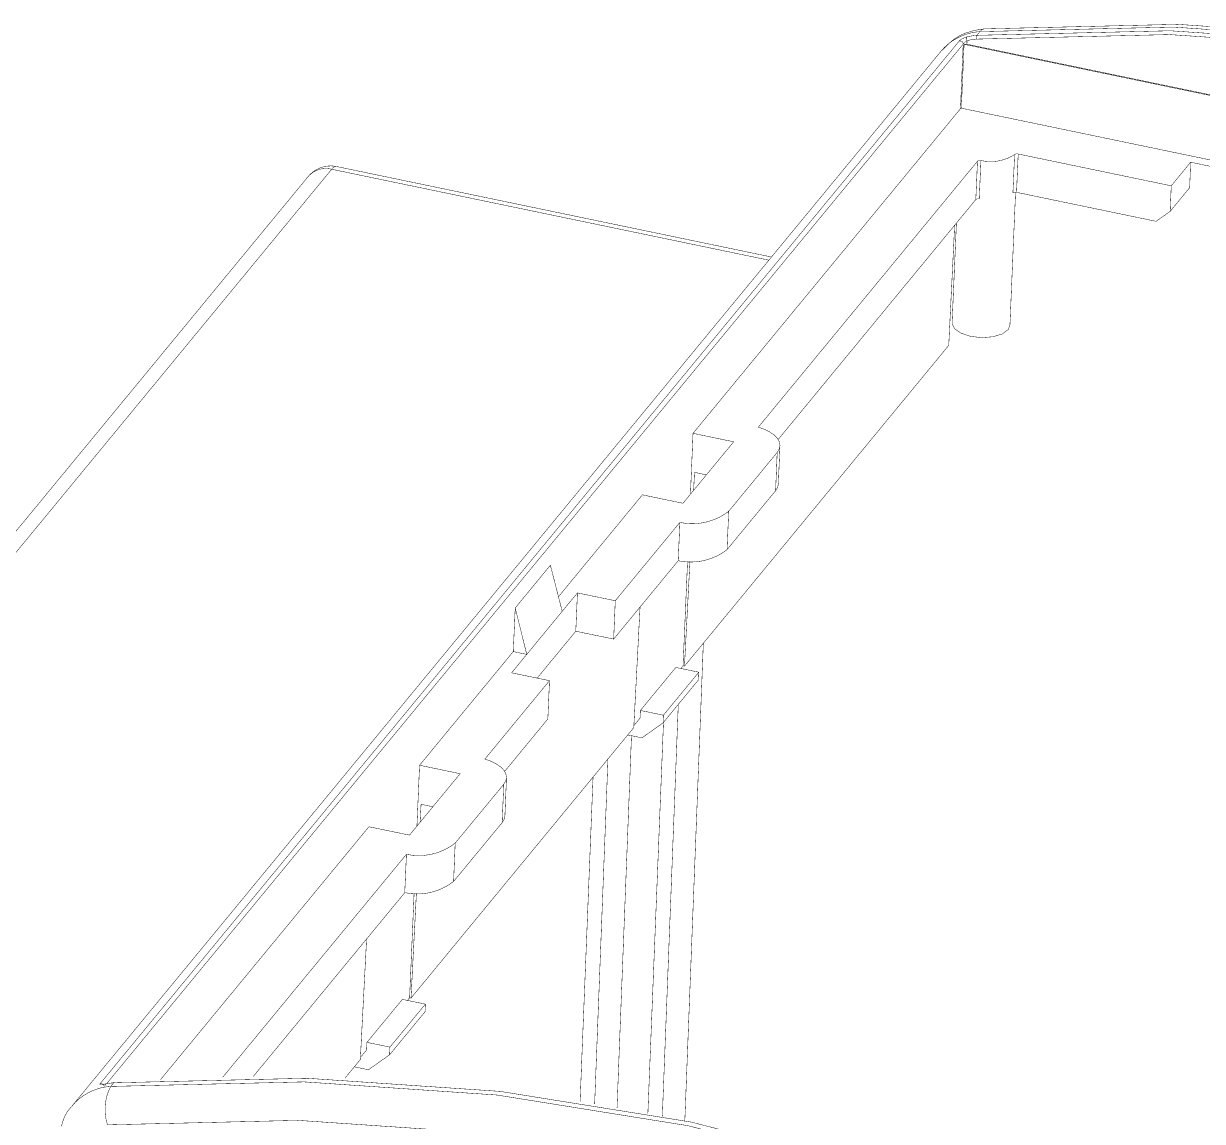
# Model space of a CAD drawing. Header units: inches. Extents: x 0 to 35.2, y -0.7 to 15.9.
# Drawn here: x 13.351 to 14.688, y 3.745 to 4.991 of the extents above; entities that cross this region are included whole.
import ezdxf

# ---------------------------------------------------------------- set-up
doc = ezdxf.new("R2010")
doc.units = ezdxf.units.IN
doc.header["$MEASUREMENT"] = 0
doc.layers.add('Dimensions', color=6, linetype='Continuous')

msp = doc.modelspace()

# ---------------------------------------------------------------- linework, layer by layer
at = {"layer": 'Dimensions', "const_width": 0.0005}
for points in [[(14.4407, 4.9845, -0.13793), (15.7137, 4.7199)], [(14.3919, 4.9596, -0.203899), (14.4356, 4.9814)], [(14.4009, 4.9682, -0.099005), (14.4193, 4.9797)], [(14.4133, 4.9718, -0.097469), (14.421, 4.9754)], [(14.4193, 4.9797, -0.060236), (14.4407, 4.9845)], [(14.4206, 4.9741, -0.070832), (14.4207, 4.9749)], [(14.4207, 4.9749, -0.046394), (14.421, 4.9754)], [(14.421, 4.9754, -0.039846), (14.4321, 4.9772)], [(14.4317, 4.9729, -0.202599), (14.4321, 4.9772)], [(14.4317, 4.9729, -0.138023), (15.7035, 4.7083)], [(14.4321, 4.9772, -0.138023), (15.7057, 4.7123)], [(14.4356, 4.9814, -0.138023), (15.7091, 4.7165)], [(14.4356, 4.9814, -0.217018), (14.4407, 4.9845)], [(14.3933, 4.9605, -0.016217), (14.4009, 4.9682)], [(14.4122, 4.9707, -0.029522), (14.4133, 4.9718)], [(14.4122, 4.9707, -0.489024), (14.4167, 4.9672)], [(14.4167, 4.9672, -0.025999), (14.4183, 4.9688)], [(14.4177, 4.967, -0.129679), (14.4209, 4.9671)], [(14.4183, 4.9688, -0.010853), (14.4192, 4.9697)], [(14.4192, 4.9697, -0.025012), (14.4211, 4.9712)], [(14.4211, 4.9712, -0.115108), (14.4206, 4.9741)], [(14.4211, 4.9712, -0.039846), (14.4317, 4.9729)], [(14.4136, 4.8939, -0.132612), (14.4146, 4.8945)], [(14.475, 4.8419, -0.203395), (14.4368, 4.8351)], [(14.475, 4.8419, -0.211715), (14.4791, 4.8425)], [(13.6737, 4.817, -0.27863), (13.7058, 4.8283)], [(13.7003, 4.8252, -0.283287), (13.7058, 4.8283)], [(14.4329, 4.8343, -0.227189), (14.4368, 4.8351)], [(13.6737, 4.817, -0.282901), (13.7003, 4.8252)], [(14.431, 4.7908, -0.227189), (14.4349, 4.7916)], [(14.4731, 4.7984, -0.211715), (14.4772, 4.799)], [(14.1507, 4.437, -0.220916), (14.0953, 4.4244)], [(14.1488, 4.3935, -0.220916), (14.0934, 4.3809)], [(13.8404, 4.0604, -0.220916), (13.7851, 4.0477)], [(13.8386, 4.0169, -0.220916), (13.7832, 4.0042)], [(13.4377, 3.7862, -0.557142), (13.4377, 3.7875)], [(13.4377, 3.7875, -0.489024), (13.4422, 3.784)], [(13.4387, 3.7861, -0.082673), (13.4377, 3.7862)], [(13.4401, 3.7863, -0.037231), (13.4387, 3.7861)], [(13.4419, 3.7866, -0.011143), (13.4401, 3.7863)], [(13.4419, 3.7866, -0.039846), (13.453, 3.7884)], [(13.4419, 3.7866, -0.07695), (13.4423, 3.7869)], [(13.4423, 3.7869, -0.188726), (13.4428, 3.7869)], [(13.4428, 3.7869, -0.094121), (13.4434, 3.7866)], [(13.4434, 3.7866, -0.096938), (13.4443, 3.7851)], [(13.4496, 3.7843, -0.138023), (14.7231, 3.5193)], [(13.453, 3.7884, -0.138023), (14.7266, 3.5235)], [(13.453, 3.7884, -0.217023), (13.4535, 3.7887)], [(13.4061, 3.7626, -0.204267), (13.4496, 3.7843)], [(13.446, 3.7407, -0.202599), (13.4496, 3.7843)], [(13.3964, 3.7476, -0.123059), (13.4064, 3.7624)], [(13.3937, 3.739, -0.032181), (13.3964, 3.7476)], [(13.446, 3.7407, -0.138023), (14.7014, 3.4795)]]:
    msp.add_lwpolyline(points, format="xyb", dxfattribs=at)
at = {"layer": 'Dimensions', "const_width": 0.00025}
for points in [[(14.4192, 4.9797, 1), (14.4194, 4.9797, 1)], [(14.4192, 4.9797, 1), (14.4194, 4.9797, 1)], [(14.4206, 4.9749, 1), (14.4208, 4.9749, 1)], [(14.4206, 4.9749, 1), (14.4208, 4.9749, 1)], [(14.4209, 4.9754, 1), (14.4211, 4.9754, 1)], [(14.4209, 4.9754, 1), (14.4211, 4.9754, 1)], [(14.4209, 4.9754, 1), (14.4211, 4.9754, 1)], [(14.432, 4.9772, 1), (14.4322, 4.9772, 1)], [(14.432, 4.9772, 1), (14.4322, 4.9772, 1)], [(14.432, 4.9772, 1), (14.4322, 4.9772, 1)], [(14.432, 4.9772, 1), (14.4322, 4.9772, 1)], [(14.4354, 4.9814, 1), (14.4357, 4.9814, 1)], [(14.4354, 4.9814, 1), (14.4357, 4.9814, 1)], [(14.4354, 4.9814, 1), (14.4357, 4.9814, 1)], [(14.4354, 4.9814, 1), (14.4357, 4.9814, 1)], [(14.4406, 4.9845, 1), (14.4409, 4.9845, 1)], [(14.4406, 4.9845, 1), (14.4409, 4.9845, 1)], [(14.4406, 4.9845, 1), (14.4409, 4.9845, 1)], [(14.4008, 4.9682, 1), (14.4011, 4.9682, 1)], [(14.4008, 4.9682, 1), (14.4011, 4.9682, 1)], [(14.412, 4.9707, 1), (14.4123, 4.9707, 1)], [(14.412, 4.9707, 1), (14.4123, 4.9707, 1)], [(14.412, 4.9707, 1), (14.4123, 4.9707, 1)], [(14.4132, 4.9718, 1), (14.4134, 4.9718, 1)], [(14.4132, 4.9718, 1), (14.4134, 4.9718, 1)], [(14.4166, 4.9672, 1), (14.4169, 4.9672, 1)], [(14.4166, 4.9672, 1), (14.4169, 4.9672, 1)], [(14.4166, 4.9672, 1), (14.4169, 4.9672, 1)], [(14.4166, 4.9672, 1), (14.4169, 4.9672, 1)], [(14.4176, 4.967, 1), (14.4178, 4.967, 1)], [(14.4176, 4.967, 1), (14.4178, 4.967, 1)], [(14.4176, 4.967, 1), (14.4178, 4.967, 1)], [(14.4181, 4.9688, 1), (14.4184, 4.9688, 1)], [(14.4181, 4.9688, 1), (14.4184, 4.9688, 1)], [(14.4191, 4.9697, 1), (14.4193, 4.9697, 1)], [(14.4191, 4.9697, 1), (14.4193, 4.9697, 1)], [(14.4204, 4.9741, 1), (14.4207, 4.9741, 1)], [(14.4204, 4.9741, 1), (14.4207, 4.9741, 1)], [(14.4208, 4.9671, 1), (14.421, 4.9671, 1)], [(14.4208, 4.9671, 1), (14.421, 4.9671, 1)], [(14.4208, 4.9671, 1), (14.421, 4.9671, 1)], [(14.421, 4.9712, 1), (14.4212, 4.9712, 1)], [(14.421, 4.9712, 1), (14.4212, 4.9712, 1)], [(14.421, 4.9712, 1), (14.4212, 4.9712, 1)], [(14.421, 4.9712, 1), (14.4212, 4.9712, 1)], [(14.4316, 4.9729, 1), (14.4319, 4.9729, 1)], [(14.4316, 4.9729, 1), (14.4319, 4.9729, 1)], [(14.4316, 4.9729, 1), (14.4319, 4.9729, 1)], [(14.3918, 4.9596, 1), (14.3921, 4.9596, 1)], [(14.3918, 4.9596, 1), (14.3921, 4.9596, 1)], [(14.3931, 4.9605, 1), (14.3934, 4.9605, 1)], [(14.4145, 4.8945, 1), (14.4147, 4.8945, 1)], [(14.4145, 4.8945, 1), (14.4147, 4.8945, 1)], [(14.4145, 4.8945, 1), (14.4147, 4.8945, 1)], [(14.4135, 4.8939, 1), (14.4137, 4.8939, 1)], [(14.4135, 4.8939, 1), (14.4137, 4.8939, 1)], [(14.4135, 4.8939, 1), (14.4137, 4.8939, 1)], [(14.4749, 4.8419, 1), (14.4751, 4.8419, 1)], [(14.4749, 4.8419, 1), (14.4751, 4.8419, 1)], [(14.4749, 4.8419, 1), (14.4751, 4.8419, 1)], [(14.479, 4.8425, 1), (14.4792, 4.8425, 1)], [(14.479, 4.8425, 1), (14.4792, 4.8425, 1)], [(14.479, 4.8425, 1), (14.4792, 4.8425, 1)], [(13.7056, 4.8283, 1), (13.7059, 4.8283, 1)], [(13.7056, 4.8283, 1), (13.7059, 4.8283, 1)], [(13.7056, 4.8283, 1), (13.7059, 4.8283, 1)], [(14.4327, 4.8343, 1), (14.433, 4.8343, 1)], [(14.4327, 4.8343, 1), (14.433, 4.8343, 1)], [(14.4327, 4.8343, 1), (14.433, 4.8343, 1)], [(14.4367, 4.8351, 1), (14.4369, 4.8351, 1)], [(14.4367, 4.8351, 1), (14.4369, 4.8351, 1)], [(14.4367, 4.8351, 1), (14.4369, 4.8351, 1)], [(14.6746, 4.8332, 1), (14.6749, 4.8332, 1)], [(14.6746, 4.8332, 1), (14.6749, 4.8332, 1)], [(14.6746, 4.8332, 1), (14.6749, 4.8332, 1)], [(13.6736, 4.817, 1), (13.6739, 4.817, 1)], [(13.6736, 4.817, 1), (13.6739, 4.817, 1)], [(13.6736, 4.817, 1), (13.6739, 4.817, 1)], [(13.7002, 4.8252, 1), (13.7004, 4.8252, 1)], [(13.7002, 4.8252, 1), (13.7004, 4.8252, 1)], [(13.7002, 4.8252, 1), (13.7004, 4.8252, 1)], [(13.7002, 4.8252, 1), (13.7004, 4.8252, 1)], [(14.6526, 4.8064, 1), (14.6528, 4.8064, 1)], [(14.6526, 4.8064, 1), (14.6528, 4.8064, 1)], [(14.6526, 4.8064, 1), (14.6528, 4.8064, 1)], [(14.6735, 4.8043, 1), (14.6737, 4.8043, 1)], [(14.6735, 4.8043, 1), (14.6737, 4.8043, 1)], [(14.4309, 4.7908, 1), (14.4311, 4.7908, 1)], [(14.4309, 4.7908, 1), (14.4311, 4.7908, 1)], [(14.4309, 4.7908, 1), (14.4311, 4.7908, 1)], [(14.4348, 4.7916, 1), (14.4351, 4.7916, 1)], [(14.4348, 4.7916, 1), (14.4351, 4.7916, 1)], [(14.473, 4.7984, 1), (14.4732, 4.7984, 1)], [(14.473, 4.7984, 1), (14.4732, 4.7984, 1)], [(14.476, 4.7992, 1), (14.4763, 4.7992, 1)], [(14.4771, 4.799, 1), (14.4773, 4.799, 1)], [(14.4771, 4.799, 1), (14.4773, 4.799, 1)], [(14.4771, 4.799, 1), (14.4773, 4.799, 1)], [(14.6513, 4.7774, 1), (14.6516, 4.7774, 1)], [(14.6513, 4.7774, 1), (14.6516, 4.7774, 1)], [(14.6513, 4.7774, 1), (14.6516, 4.7774, 1)], [(14.4068, 4.7616, 1), (14.4071, 4.7616, 1)], [(14.4088, 4.764, 1), (14.4091, 4.764, 1)], [(14.6354, 4.7661, 1), (14.6356, 4.7661, 1)], [(14.6354, 4.7661, 1), (14.6356, 4.7661, 1)], [(14.1961, 4.722, 1), (14.1964, 4.722, 1)], [(14.1991, 4.7256, 1), (14.1994, 4.7256, 1)], [(14.404, 4.6508, 1), (14.4043, 4.6508, 1)], [(14.404, 4.6508, 1), (14.4043, 4.6508, 1)], [(14.404, 4.65, 1), (14.4043, 4.65, 1)], [(14.404, 4.65, 1), (14.4043, 4.65, 1)], [(14.4069, 4.6441, 1), (14.4072, 4.6441, 1)], [(14.4069, 4.6441, 1), (14.4072, 4.6441, 1)], [(14.4675, 4.6431, 1), (14.4677, 4.6431, 1)], [(14.4675, 4.6431, 1), (14.4677, 4.6431, 1)], [(14.4696, 4.6481, 1), (14.4698, 4.6481, 1)], [(14.4696, 4.6481, 1), (14.4698, 4.6481, 1)], [(14.4144, 4.639, 1), (14.4147, 4.639, 1)], [(14.4144, 4.639, 1), (14.4147, 4.639, 1)], [(14.4253, 4.6355, 1), (14.4255, 4.6355, 1)], [(14.4253, 4.6355, 1), (14.4255, 4.6355, 1)], [(14.4379, 4.6341, 1), (14.4382, 4.6341, 1)], [(14.4379, 4.6341, 1), (14.4382, 4.6341, 1)], [(14.4504, 4.6351, 1), (14.4506, 4.6351, 1)], [(14.4504, 4.6351, 1), (14.4506, 4.6351, 1)], [(14.4608, 4.6382, 1), (14.461, 4.6382, 1)], [(14.4608, 4.6382, 1), (14.461, 4.6382, 1)], [(14.4002, 4.6253, 1), (14.4005, 4.6253, 1)], [(14.4002, 4.6253, 1), (14.4005, 4.6253, 1)], [(14.1101, 4.5255, 1), (14.1103, 4.5255, 1)], [(14.1101, 4.5255, 1), (14.1103, 4.5255, 1)], [(14.1101, 4.5255, 1), (14.1103, 4.5255, 1)], [(14.1842, 4.5325, 1), (14.1845, 4.5325, 1)], [(14.1842, 4.5325, 1), (14.1845, 4.5325, 1)], [(14.1913, 4.53, 1), (14.1915, 4.53, 1)], [(14.1913, 4.53, 1), (14.1915, 4.53, 1)], [(14.1973, 4.5269, 1), (14.1976, 4.5269, 1)], [(14.1973, 4.5269, 1), (14.1976, 4.5269, 1)], [(14.2022, 4.5234, 1), (14.2025, 4.5234, 1)], [(14.2022, 4.5234, 1), (14.2025, 4.5234, 1)], [(14.1561, 4.5159, 1), (14.1564, 4.5159, 1)], [(14.1561, 4.5159, 1), (14.1564, 4.5159, 1)], [(14.2058, 4.5197, 1), (14.2061, 4.5197, 1)], [(14.2058, 4.5197, 1), (14.2061, 4.5197, 1)], [(14.2066, 4.5185, 1), (14.2069, 4.5185, 1)], [(14.2079, 4.5077, 1), (14.2082, 4.5077, 1)], [(14.2079, 4.5077, 1), (14.2082, 4.5077, 1)], [(14.208, 4.5157, 1), (14.2083, 4.5157, 1)], [(14.208, 4.5157, 1), (14.2083, 4.5157, 1)], [(14.2087, 4.5117, 1), (14.209, 4.5117, 1)], [(14.2087, 4.5117, 1), (14.209, 4.5117, 1)], [(14.2087, 4.5114, 1), (14.209, 4.5114, 1)], [(14.2056, 4.5039, 1), (14.2059, 4.5039, 1)], [(14.2056, 4.5039, 1), (14.2059, 4.5039, 1)], [(14.2056, 4.5039, 1), (14.2059, 4.5039, 1)], [(14.1118, 4.4812, 1), (14.112, 4.4812, 1)], [(14.1118, 4.4812, 1), (14.112, 4.4812, 1)], [(14.1253, 4.4784, 1), (14.1255, 4.4784, 1)], [(14.2069, 4.4679, 1), (14.2071, 4.4679, 1)], [(14.2069, 4.4679, 1), (14.2071, 4.4679, 1)], [(14.0526, 4.4557, 1), (14.0529, 4.4557, 1)], [(14.0526, 4.4557, 1), (14.0529, 4.4557, 1)], [(14.1071, 4.4564, 1), (14.1074, 4.4564, 1)], [(14.1107, 4.4608, 1), (14.111, 4.4608, 1)], [(14.2037, 4.4604, 1), (14.204, 4.4604, 1)], [(14.2037, 4.4604, 1), (14.204, 4.4604, 1)], [(14.2037, 4.4604, 1), (14.204, 4.4604, 1)], [(14.206, 4.4642, 1), (14.2063, 4.4642, 1)], [(14.206, 4.4642, 1), (14.2063, 4.4642, 1)], [(14.0987, 4.4461, 1), (14.0989, 4.4461, 1)], [(14.0987, 4.4461, 1), (14.0989, 4.4461, 1)], [(14.1505, 4.437, 1), (14.1508, 4.437, 1)], [(14.1505, 4.437, 1), (14.1508, 4.437, 1)], [(14.1505, 4.437, 1), (14.1508, 4.437, 1)], [(14.0952, 4.4244, 1), (14.0954, 4.4244, 1)], [(14.0952, 4.4244, 1), (14.0954, 4.4244, 1)], [(14.0952, 4.4244, 1), (14.0954, 4.4244, 1)], [(14.1487, 4.3935, 1), (14.1489, 4.3935, 1)], [(14.1487, 4.3935, 1), (14.1489, 4.3935, 1)], [(14.1487, 4.3935, 1), (14.1489, 4.3935, 1)], [(13.9483, 4.3758, 1), (13.9485, 4.3758, 1)], [(13.9483, 4.3758, 1), (13.9485, 4.3758, 1)], [(14.0933, 4.3809, 1), (14.0936, 4.3809, 1)], [(14.0933, 4.3809, 1), (14.0936, 4.3809, 1)], [(14.0933, 4.3809, 1), (14.0936, 4.3809, 1)], [(14.1039, 4.3801, 1), (14.1041, 4.3801, 1)], [(14.1065, 4.3801, 1), (14.1068, 4.3801, 1)], [(13.9574, 4.3401, 1), (13.9577, 4.3401, 1)], [(13.9789, 4.3444, 1), (13.9792, 4.3444, 1)], [(13.9789, 4.3444, 1), (13.9792, 4.3444, 1)], [(13.9789, 4.3444, 1), (13.9792, 4.3444, 1)], [(14.0219, 4.3355, 1), (14.0222, 4.3355, 1)], [(14.0219, 4.3355, 1), (14.0222, 4.3355, 1)], [(14.0219, 4.3355, 1), (14.0222, 4.3355, 1)], [(13.9084, 4.3273, 1), (13.9087, 4.3273, 1)], [(13.9084, 4.3273, 1), (13.9087, 4.3273, 1)], [(13.9084, 4.3273, 1), (13.9087, 4.3273, 1)], [(13.9617, 4.3235, 1), (13.9619, 4.3235, 1)], [(13.9617, 4.3235, 1), (13.9619, 4.3235, 1)], [(13.9617, 4.3235, 1), (13.9619, 4.3235, 1)], [(14.05, 4.3283, 1), (14.0503, 4.3283, 1)], [(13.9771, 4.3009, 1), (13.9773, 4.3009, 1)], [(13.9771, 4.3009, 1), (13.9773, 4.3009, 1)], [(13.9771, 4.3009, 1), (13.9773, 4.3009, 1)], [(14.0201, 4.292, 1), (14.0203, 4.292, 1)], [(14.0201, 4.292, 1), (14.0203, 4.292, 1)], [(14.0201, 4.292, 1), (14.0203, 4.292, 1)], [(14.1217, 4.2872, 1), (14.122, 4.2872, 1)], [(13.9061, 4.2778, 1), (13.9064, 4.2778, 1)], [(13.9061, 4.2778, 1), (13.9064, 4.2778, 1)], [(13.9061, 4.2778, 1), (13.9064, 4.2778, 1)], [(13.9215, 4.2746, 1), (13.9217, 4.2746, 1)], [(13.9215, 4.2746, 1), (13.9217, 4.2746, 1)], [(13.9215, 4.2746, 1), (13.9217, 4.2746, 1)], [(13.9215, 4.2746, 1), (13.9217, 4.2746, 1)], [(13.9043, 4.2537, 1), (13.9045, 4.2537, 1)], [(13.9043, 4.2537, 1), (13.9045, 4.2537, 1)], [(14.0906, 4.2598, 1), (14.0908, 4.2598, 1)], [(14.0906, 4.2598, 1), (14.0908, 4.2598, 1)], [(14.0964, 4.2586, 1), (14.0966, 4.2586, 1)], [(14.0988, 4.2616, 1), (14.0991, 4.2616, 1)], [(14.0988, 4.2616, 1), (14.0991, 4.2616, 1)], [(14.0988, 4.2616, 1), (14.0991, 4.2616, 1)], [(14.1004, 4.2613, 1), (14.1006, 4.2613, 1)], [(14.1004, 4.2613, 1), (14.1006, 4.2613, 1)], [(14.1004, 4.2613, 1), (14.1006, 4.2613, 1)], [(14.1167, 4.2544, 1), (14.1169, 4.2544, 1)], [(14.1167, 4.2544, 1), (14.1169, 4.2544, 1)], [(14.1167, 4.2544, 1), (14.1169, 4.2544, 1)], [(13.9333, 4.2477, 1), (13.9335, 4.2477, 1)], [(13.9472, 4.2448, 1), (13.9475, 4.2448, 1)], [(13.9472, 4.2448, 1), (13.9475, 4.2448, 1)], [(13.9472, 4.2448, 1), (13.9475, 4.2448, 1)], [(14.1163, 4.2457, 1), (14.1166, 4.2457, 1)], [(14.1163, 4.2457, 1), (14.1166, 4.2457, 1)], [(14.0934, 4.2179, 1), (14.0936, 4.2179, 1)], [(13.9454, 4.2013, 1), (13.9456, 4.2013, 1)], [(13.9454, 4.2013, 1), (13.9456, 4.2013, 1)], [(14.05, 4.2023, 1), (14.0502, 4.2023, 1)], [(14.05, 4.2023, 1), (14.0502, 4.2023, 1)], [(14.0504, 4.211, 1), (14.0506, 4.211, 1)], [(14.0504, 4.211, 1), (14.0506, 4.211, 1)], [(14.0504, 4.211, 1), (14.0506, 4.211, 1)], [(14.0765, 4.2056, 1), (14.0767, 4.2056, 1)], [(14.0765, 4.2056, 1), (14.0767, 4.2056, 1)], [(14.0765, 4.2056, 1), (14.0767, 4.2056, 1)], [(14.0429, 4.1915, 1), (14.0432, 4.1915, 1)], [(14.0429, 4.1915, 1), (14.0432, 4.1915, 1)], [(14.043, 4.1938, 1), (14.0433, 4.1938, 1)], [(14.0761, 4.1969, 1), (14.0763, 4.1969, 1)], [(14.0761, 4.1969, 1), (14.0763, 4.1969, 1)], [(14.0761, 4.1969, 1), (14.0763, 4.1969, 1)], [(14.0766, 4.1975, 1), (14.0768, 4.1975, 1)], [(14.0361, 4.1832, 1), (14.0363, 4.1832, 1)], [(14.0403, 4.1824, 1), (14.0405, 4.1824, 1)], [(14.0521, 4.1799, 1), (14.0524, 4.1799, 1)], [(14.0521, 4.1799, 1), (14.0524, 4.1799, 1)], [(13.7999, 4.1488, 1), (13.8001, 4.1488, 1)], [(13.7999, 4.1488, 1), (13.8001, 4.1488, 1)], [(13.7999, 4.1488, 1), (13.8001, 4.1488, 1)], [(13.874, 4.1558, 1), (13.8742, 4.1558, 1)], [(13.874, 4.1558, 1), (13.8742, 4.1558, 1)], [(13.881, 4.1533, 1), (13.8813, 4.1533, 1)], [(13.881, 4.1533, 1), (13.8813, 4.1533, 1)], [(13.8871, 4.1502, 1), (13.8874, 4.1502, 1)], [(13.8871, 4.1502, 1), (13.8874, 4.1502, 1)], [(13.892, 4.1468, 1), (13.8923, 4.1468, 1)], [(13.892, 4.1468, 1), (13.8923, 4.1468, 1)], [(14.0136, 4.1559, 1), (14.0139, 4.1559, 1)], [(13.8459, 4.1392, 1), (13.8462, 4.1392, 1)], [(13.8459, 4.1392, 1), (13.8462, 4.1392, 1)], [(13.8956, 4.143, 1), (13.8959, 4.143, 1)], [(13.8956, 4.143, 1), (13.8959, 4.143, 1)], [(13.8964, 4.1418, 1), (13.8967, 4.1418, 1)], [(13.8978, 4.139, 1), (13.8981, 4.139, 1)], [(13.8978, 4.139, 1), (13.8981, 4.139, 1)], [(13.8985, 4.135, 1), (13.8987, 4.135, 1)], [(13.8985, 4.135, 1), (13.8987, 4.135, 1)], [(13.8985, 4.1347, 1), (13.8987, 4.1347, 1)], [(13.9967, 4.1354, 1), (13.997, 4.1354, 1)], [(13.8954, 4.1272, 1), (13.8956, 4.1272, 1)], [(13.8954, 4.1272, 1), (13.8956, 4.1272, 1)], [(13.8954, 4.1272, 1), (13.8956, 4.1272, 1)], [(13.8977, 4.131, 1), (13.8979, 4.131, 1)], [(13.8977, 4.131, 1), (13.8979, 4.131, 1)], [(13.8016, 4.1045, 1), (13.8018, 4.1045, 1)], [(13.8016, 4.1045, 1), (13.8018, 4.1045, 1)], [(13.8151, 4.1017, 1), (13.8153, 4.1017, 1)], [(13.7424, 4.079, 1), (13.7427, 4.079, 1)], [(13.7424, 4.079, 1), (13.7427, 4.079, 1)], [(13.7969, 4.0797, 1), (13.7972, 4.0797, 1)], [(13.8005, 4.0841, 1), (13.8008, 4.0841, 1)], [(13.8935, 4.0837, 1), (13.8938, 4.0837, 1)], [(13.8935, 4.0837, 1), (13.8938, 4.0837, 1)], [(13.8935, 4.0837, 1), (13.8938, 4.0837, 1)], [(13.8958, 4.0875, 1), (13.8961, 4.0875, 1)], [(13.8958, 4.0875, 1), (13.8961, 4.0875, 1)], [(13.8966, 4.0912, 1), (13.8969, 4.0912, 1)], [(13.8966, 4.0912, 1), (13.8969, 4.0912, 1)], [(13.7885, 4.0695, 1), (13.7887, 4.0695, 1)], [(13.7885, 4.0695, 1), (13.7887, 4.0695, 1)], [(13.8403, 4.0604, 1), (13.8406, 4.0604, 1)], [(13.8403, 4.0604, 1), (13.8406, 4.0604, 1)], [(13.8403, 4.0604, 1), (13.8406, 4.0604, 1)], [(13.7849, 4.0477, 1), (13.7852, 4.0477, 1)], [(13.7849, 4.0477, 1), (13.7852, 4.0477, 1)], [(13.7849, 4.0477, 1), (13.7852, 4.0477, 1)], [(13.8385, 4.0169, 1), (13.8387, 4.0169, 1)], [(13.8385, 4.0169, 1), (13.8387, 4.0169, 1)], [(13.8385, 4.0169, 1), (13.8387, 4.0169, 1)], [(13.7831, 4.0042, 1), (13.7833, 4.0042, 1)], [(13.7831, 4.0042, 1), (13.7833, 4.0042, 1)], [(13.7831, 4.0042, 1), (13.7833, 4.0042, 1)], [(13.7937, 4.0035, 1), (13.7939, 4.0035, 1)], [(13.7963, 4.0034, 1), (13.7966, 4.0034, 1)], [(13.7398, 3.9517, 1), (13.7401, 3.9517, 1)], [(13.7804, 3.8831, 1), (13.7806, 3.8831, 1)], [(13.7804, 3.8831, 1), (13.7806, 3.8831, 1)], [(13.7862, 3.8819, 1), (13.7864, 3.8819, 1)], [(13.7886, 3.8849, 1), (13.7889, 3.8849, 1)], [(13.7886, 3.8849, 1), (13.7889, 3.8849, 1)], [(13.7886, 3.8849, 1), (13.7889, 3.8849, 1)], [(13.7901, 3.8846, 1), (13.7904, 3.8846, 1)], [(13.7901, 3.8846, 1), (13.7904, 3.8846, 1)], [(13.7901, 3.8846, 1), (13.7904, 3.8846, 1)], [(13.8061, 3.869, 1), (13.8063, 3.869, 1)], [(13.8061, 3.869, 1), (13.8063, 3.869, 1)], [(13.8065, 3.8777, 1), (13.8067, 3.8777, 1)], [(13.8065, 3.8777, 1), (13.8067, 3.8777, 1)], [(13.8065, 3.8777, 1), (13.8067, 3.8777, 1)], [(13.7398, 3.8256, 1), (13.74, 3.8256, 1)], [(13.7398, 3.8256, 1), (13.74, 3.8256, 1)], [(13.7401, 3.8343, 1), (13.7404, 3.8343, 1)], [(13.7401, 3.8343, 1), (13.7404, 3.8343, 1)], [(13.7401, 3.8343, 1), (13.7404, 3.8343, 1)], [(13.7662, 3.8289, 1), (13.7665, 3.8289, 1)], [(13.7662, 3.8289, 1), (13.7665, 3.8289, 1)], [(13.7662, 3.8289, 1), (13.7665, 3.8289, 1)], [(13.7327, 3.8148, 1), (13.7329, 3.8148, 1)], [(13.7327, 3.8148, 1), (13.7329, 3.8148, 1)], [(13.7328, 3.8172, 1), (13.7331, 3.8172, 1)], [(13.7659, 3.8202, 1), (13.7661, 3.8202, 1)], [(13.7659, 3.8202, 1), (13.7661, 3.8202, 1)], [(13.7659, 3.8202, 1), (13.7661, 3.8202, 1)], [(13.7259, 3.8066, 1), (13.7261, 3.8066, 1)], [(13.7419, 3.8032, 1), (13.7422, 3.8032, 1)], [(13.7419, 3.8032, 1), (13.7422, 3.8032, 1)], [(13.4376, 3.7875, 1), (13.4378, 3.7875, 1)], [(13.4376, 3.7875, 1), (13.4378, 3.7875, 1)], [(13.4376, 3.7875, 1), (13.4378, 3.7875, 1)], [(13.4375, 3.7862, 1), (13.4378, 3.7862, 1)], [(13.4375, 3.7862, 1), (13.4378, 3.7862, 1)], [(13.4385, 3.7861, 1), (13.4388, 3.7861, 1)], [(13.4385, 3.7861, 1), (13.4388, 3.7861, 1)], [(13.44, 3.7863, 1), (13.4403, 3.7863, 1)], [(13.44, 3.7863, 1), (13.4403, 3.7863, 1)], [(13.4418, 3.7866, 1), (13.4421, 3.7866, 1)], [(13.4418, 3.7866, 1), (13.4421, 3.7866, 1)], [(13.4418, 3.7866, 1), (13.4421, 3.7866, 1)], [(13.4422, 3.7869, 1), (13.4425, 3.7869, 1)], [(13.4422, 3.7869, 1), (13.4425, 3.7869, 1)], [(13.4422, 3.7869, 1), (13.4425, 3.7869, 1)], [(13.4427, 3.7869, 1), (13.443, 3.7869, 1)], [(13.4427, 3.7869, 1), (13.443, 3.7869, 1)], [(13.4432, 3.7866, 1), (13.4435, 3.7866, 1)], [(13.4432, 3.7866, 1), (13.4435, 3.7866, 1)], [(13.4442, 3.7851, 1), (13.4444, 3.7851, 1)], [(13.4449, 3.7874, 1), (13.4451, 3.7874, 1)], [(13.4529, 3.7884, 1), (13.4532, 3.7884, 1)], [(13.4529, 3.7884, 1), (13.4532, 3.7884, 1)], [(13.4529, 3.7884, 1), (13.4532, 3.7884, 1)], [(13.4529, 3.7884, 1), (13.4532, 3.7884, 1)], [(13.4534, 3.7887, 1), (13.4537, 3.7887, 1)], [(13.4534, 3.7887, 1), (13.4537, 3.7887, 1)], [(13.5061, 3.7922, 1), (13.5064, 3.7922, 1)], [(13.5768, 3.795, 1), (13.5771, 3.795, 1)], [(13.6112, 3.7955, 1), (13.6115, 3.7955, 1)], [(13.7154, 3.7938, 1), (13.7156, 3.7938, 1)], [(13.4421, 3.784, 1), (13.4424, 3.784, 1)], [(13.4495, 3.7843, 1), (13.4497, 3.7843, 1)], [(13.4495, 3.7843, 1), (13.4497, 3.7843, 1)], [(13.4495, 3.7843, 1), (13.4497, 3.7843, 1)], [(13.4495, 3.7843, 1), (13.4497, 3.7843, 1)], [(13.4058, 3.7624, 1), (13.4061, 3.7624, 1)], [(13.406, 3.7626, 1), (13.4062, 3.7626, 1)], [(13.4063, 3.7624, 1), (13.4065, 3.7624, 1)], [(13.982, 3.7672, 1), (13.9823, 3.7672, 1)], [(13.9984, 3.7645, 1), (13.9987, 3.7645, 1)], [(14.0239, 3.7602, 1), (14.0242, 3.7602, 1)], [(13.3963, 3.7476, 1), (13.3965, 3.7476, 1)], [(13.3963, 3.7476, 1), (13.3965, 3.7476, 1)], [(14.0589, 3.7537, 1), (14.0591, 3.7537, 1)], [(14.0753, 3.7505, 1), (14.0755, 3.7505, 1)], [(14.1007, 3.7452, 1), (14.101, 3.7452, 1)]]:
    msp.add_lwpolyline(points, format="xyb", close=True, dxfattribs=at)
at = {"layer": 'Dimensions', "const_width": 0.0005}
for points in [[(14.4321, 4.9772), (14.4356, 4.9814)], [(13.4377, 3.7875), (14.4122, 4.9707)], [(13.445, 3.7874), (14.4167, 4.9672)], [(14.4136, 4.8939), (14.4167, 4.9672)], [(14.4146, 4.8945), (14.4177, 4.967)], [(14.4177, 4.967), (15.715, 4.6971)], [(14.4209, 4.9671), (14.4211, 4.9712)], [(14.4209, 4.9671), (15.7136, 4.6982)], [(13.406, 3.7624), (14.3919, 4.9596)], [(14.4146, 4.8945), (15.0021, 4.7723)], [(14.1102, 4.5255), (14.4136, 4.8939)], [(14.4731, 4.7984), (14.475, 4.8419)], [(14.4772, 4.799), (14.4791, 4.8425)], [(14.4791, 4.8425), (14.6527, 4.8064)], [(13.7058, 4.8283), (14.1992, 4.7256)], [(14.1843, 4.5325), (14.4329, 4.8343)], [(14.431, 4.7908), (14.4329, 4.8343)], [(14.4349, 4.7916), (14.4368, 4.8351)], [(14.6527, 4.8064), (14.6747, 4.8332)], [(14.6736, 4.8043), (14.6747, 4.8332)], [(14.6747, 4.8332), (14.7269, 4.8223)], [(12.6878, 3.6198), (13.6737, 4.817)], [(12.7143, 3.628), (13.7003, 4.8252)], [(13.7003, 4.8252), (14.1963, 4.722)], [(14.6515, 4.7774), (14.6527, 4.8064)], [(14.6515, 4.7774), (14.6736, 4.8043)], [(14.2068, 4.5185), (14.431, 4.7908)], [(14.4697, 4.6481), (14.4761, 4.7992)], [(14.4772, 4.799), (14.6355, 4.7661)], [(14.6355, 4.7661), (14.6515, 4.7774)], [(14.4003, 4.6253), (14.407, 4.7616)], [(14.4041, 4.6508), (14.409, 4.764)], [(14.4041, 4.6508), (14.4041, 4.65)], [(14.4041, 4.65), (14.4071, 4.6441)], [(14.4071, 4.6441), (14.4145, 4.639)], [(14.4609, 4.6382), (14.4676, 4.6431)], [(14.4676, 4.6431), (14.4697, 4.6481)], [(14.4145, 4.639), (14.4254, 4.6355)], [(14.4254, 4.6355), (14.438, 4.6341)], [(14.438, 4.6341), (14.4505, 4.6351)], [(14.4505, 4.6351), (14.4609, 4.6382)], [(14.1005, 4.2613), (14.4003, 4.6253)], [(14.1073, 4.4564), (14.1102, 4.5255)], [(14.1102, 4.5255), (14.1563, 4.5159)], [(14.1843, 4.5325), (14.1914, 4.53)], [(14.1914, 4.53), (14.1975, 4.5269)], [(14.1975, 4.5269), (14.2024, 4.5234)], [(14.2024, 4.5234), (14.206, 4.5197)], [(14.0988, 4.4461), (14.1563, 4.5159)], [(14.2057, 4.5039), (14.208, 4.5077)], [(14.206, 4.5197), (14.2082, 4.5157)], [(14.207, 4.4679), (14.2088, 4.5114)], [(14.208, 4.5077), (14.2088, 4.5117)], [(14.2082, 4.5157), (14.2088, 4.5117)], [(14.1507, 4.437), (14.2057, 4.5039)], [(14.2039, 4.4604), (14.2057, 4.5039)], [(14.1109, 4.4608), (14.1119, 4.4812)], [(14.1119, 4.4812), (14.1254, 4.4784)], [(14.2062, 4.4642), (14.207, 4.4679)], [(13.9576, 4.3401), (14.0528, 4.4557)], [(14.0528, 4.4557), (14.0988, 4.4461)], [(14.1488, 4.3935), (14.2039, 4.4604)], [(14.2039, 4.4604), (14.2062, 4.4642)], [(14.1488, 4.3935), (14.1507, 4.437)], [(14.022, 4.3355), (14.0953, 4.4244)], [(14.0934, 4.3809), (14.0953, 4.4244)], [(13.9085, 4.3273), (13.9484, 4.3758)], [(13.9484, 4.3758), (13.9618, 4.3235)], [(14.0202, 4.292), (14.0934, 4.3809)], [(14.0989, 4.2616), (14.104, 4.3801)], [(14.1005, 4.2613), (14.1067, 4.3801)], [(13.9618, 4.3235), (13.9791, 4.3444)], [(13.9772, 4.3009), (13.9791, 4.3444)], [(13.9791, 4.3444), (14.022, 4.3355)], [(14.0202, 4.292), (14.022, 4.3355)], [(13.9063, 4.2778), (13.9085, 4.3273)], [(13.9085, 4.3273), (13.9216, 4.2746)], [(13.9216, 4.2746), (13.9618, 4.3235)], [(14.043, 4.1915), (14.0501, 4.3283)], [(13.9334, 4.2477), (13.9772, 4.3009)], [(13.9772, 4.3009), (14.0202, 4.292)], [(14.1009, 3.7452), (14.1219, 4.2872)], [(13.8, 4.1488), (13.9063, 4.2778)], [(13.9044, 4.2537), (13.9216, 4.2746)], [(13.9063, 4.2778), (13.9216, 4.2746)], [(13.9044, 4.2537), (13.9474, 4.2448)], [(14.0505, 4.211), (14.0907, 4.2598)], [(14.0766, 4.2056), (14.1168, 4.2544)], [(14.0907, 4.2598), (14.1168, 4.2544)], [(14.0965, 4.2586), (14.0989, 4.2616)], [(14.0989, 4.2616), (14.1005, 4.2613)], [(14.1164, 4.2457), (14.1168, 4.2544)], [(13.8741, 4.1558), (13.9474, 4.2448)], [(13.9455, 4.2013), (13.9474, 4.2448)], [(14.0762, 4.1969), (14.1164, 4.2457)], [(14.0754, 3.7505), (14.0935, 4.2179)], [(13.8965, 4.1418), (13.9455, 4.2013)], [(14.0432, 4.1938), (14.0501, 4.2023)], [(14.0501, 4.2023), (14.0505, 4.211)], [(14.0505, 4.211), (14.0766, 4.2056)], [(14.0762, 4.1969), (14.0766, 4.2056)], [(13.7903, 3.8846), (14.043, 4.1915)], [(14.0523, 4.1799), (14.0762, 4.1969)], [(14.059, 3.7537), (14.0767, 4.1975)], [(14.024, 3.7602), (14.0404, 4.1824)], [(14.0362, 4.1832), (14.0523, 4.1799)], [(13.797, 4.0797), (13.8, 4.1488)], [(13.8, 4.1488), (13.846, 4.1392)], [(13.8741, 4.1558), (13.8812, 4.1533)], [(13.8812, 4.1533), (13.8872, 4.1502)], [(13.8872, 4.1502), (13.8921, 4.1468)], [(13.8921, 4.1468), (13.8958, 4.143)], [(13.9986, 3.7645), (14.0137, 4.1559)], [(13.7886, 4.0695), (13.846, 4.1392)], [(13.8958, 4.143), (13.8979, 4.139)], [(13.8968, 4.0912), (13.8986, 4.1347)], [(13.8978, 4.131), (13.8986, 4.135)], [(13.8979, 4.139), (13.8986, 4.135)], [(13.9821, 3.7672), (13.9968, 4.1354)], [(13.8404, 4.0604), (13.8955, 4.1272)], [(13.8937, 4.0837), (13.8955, 4.1272)], [(13.8955, 4.1272), (13.8978, 4.131)], [(13.8006, 4.0841), (13.8017, 4.1045)], [(13.8017, 4.1045), (13.8152, 4.1017)], [(13.5063, 3.7922), (13.7425, 4.079)], [(13.7425, 4.079), (13.7886, 4.0695)], [(13.8386, 4.0169), (13.8937, 4.0837)], [(13.8937, 4.0837), (13.896, 4.0875)], [(13.896, 4.0875), (13.8968, 4.0912)], [(13.8386, 4.0169), (13.8404, 4.0604)], [(13.5769, 3.795), (13.7851, 4.0477)], [(13.7832, 4.0042), (13.7851, 4.0477)], [(13.6113, 3.7955), (13.7832, 4.0042)], [(13.7887, 3.8849), (13.7938, 4.0035)], [(13.7903, 3.8846), (13.7964, 4.0034)], [(13.7328, 3.8148), (13.7399, 3.9517)], [(13.7403, 3.8343), (13.7805, 3.8831)], [(13.7805, 3.8831), (13.8066, 3.8777)], [(13.7863, 3.8819), (13.7887, 3.8849)], [(13.7887, 3.8849), (13.7903, 3.8846)], [(13.766, 3.8202), (13.8062, 3.869)], [(13.7664, 3.8289), (13.8066, 3.8777)], [(13.8062, 3.869), (13.8066, 3.8777)], [(13.7329, 3.8172), (13.7399, 3.8256)], [(13.7399, 3.8256), (13.7403, 3.8343)], [(13.7403, 3.8343), (13.7664, 3.8289)], [(13.766, 3.8202), (13.7664, 3.8289)], [(13.7155, 3.7938), (13.7328, 3.8148)], [(13.742, 3.8032), (13.766, 3.8202)], [(13.726, 3.8066), (13.742, 3.8032)], [(13.4424, 3.7869), (13.4535, 3.7887)], [(13.4496, 3.7843), (13.453, 3.7884)]]:
    msp.add_lwpolyline(points, dxfattribs=at)

doc.saveas('drawing.dxf')
